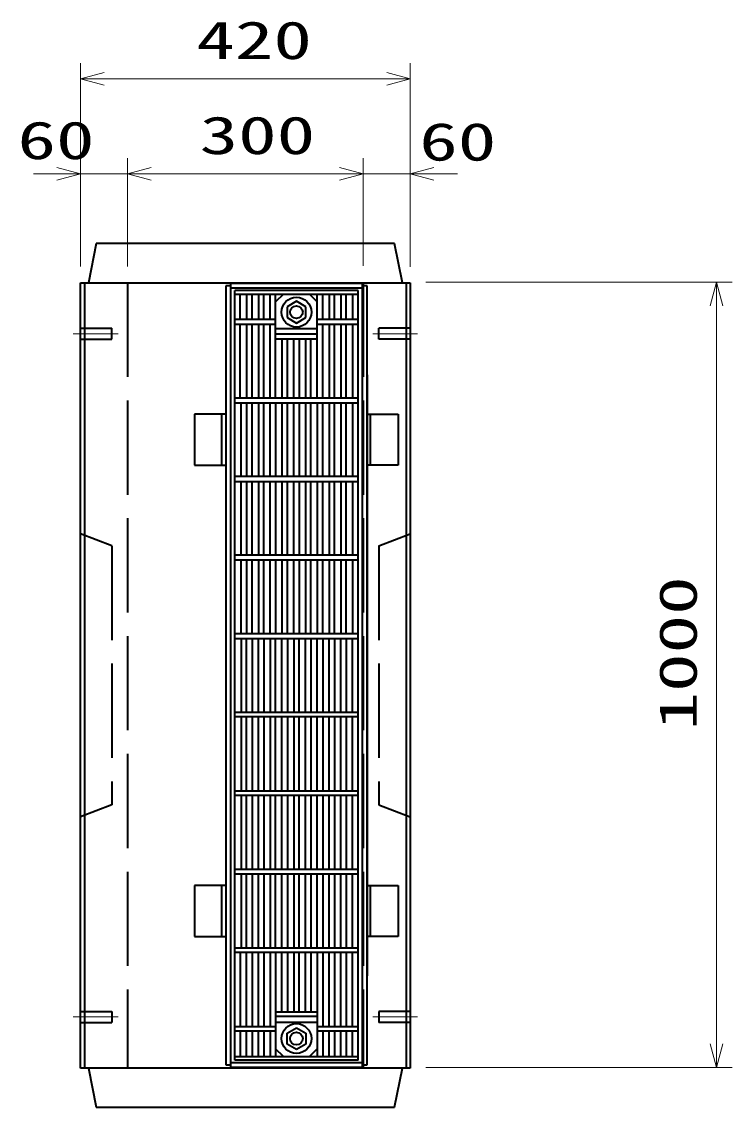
# Model space of a CAD drawing. Units: millimetres on the paper. Extents: x 0 to 841, y 0 to 594.
# Drawn here: x 404.9 to 450.2, y 313.4 to 382.6 of the extents above; entities that cross this region are included whole.
import ezdxf
from ezdxf.enums import TextEntityAlignment as Align

# ---------------------------------------------------------------- set-up
doc = ezdxf.new("R2010")
doc.units = ezdxf.units.MM
doc.linetypes.add('DASHED', pattern=[7.5, 6, -1.5])
doc.linetypes.add('USER1', pattern=[18.5, 12, -1.5, 3.5, -1.5])
for name, color, linetype, lineweight in [('D-BMK（構造物基準線）', 2, 'USER1', 18), ('D-STR-DIM（寸法）', 7, 'Continuous', 13), ('D-STR（構造物）', 1, 'Continuous', 35)]:
    doc.layers.add(name, color=color, linetype=linetype, lineweight=lineweight)
doc.styles.add('ＭＳ ゴシック', font='')
doc.styles.get('ＭＳ ゴシック').set_extended_font_data('MS Gothic')

# ---------------------------------------------------------------- blocks, each defined once
blk = doc.blocks.new('_Open30')
at = {"color": 7, "linetype": 'Continuous', "lineweight": 13}
for p, q in [((-1, 0.2679), (0, 0)), ((0, 0), (-1, -0.2679)), ((0, 0), (-1, 0))]:
    blk.add_line(p, q, dxfattribs=at)

msp = doc.modelspace()

# ---------------------------------------------------------------- linework, layer by layer
at = {"layer": 'D-BMK（構造物基準線）'}
for p, q in [((408.232, 362.697), (411.082, 362.697)), ((430.156, 362.697), (427.307, 362.697)), ((411.082, 319.197), (408.232, 319.197)), ((427.307, 319.197), (430.156, 319.197))]:
    msp.add_line(p, q, dxfattribs=at)
at = {"layer": 'D-STR-DIM（寸法）'}
for p, q in [((408.694, 373.874), (408.694, 379.924)), ((429.694, 373.904), (429.694, 379.924)), ((410.194, 378.924), (428.194, 378.924)), ((408.694, 366.977), (408.694, 373.874)), ((411.694, 367.029), (411.694, 373.874)), ((411.694, 366.977), (411.694, 373.874)), ((426.694, 367.044), (426.694, 373.874)), ((426.694, 367.014), (426.694, 373.874)), ((429.694, 366.947), (429.694, 373.874)), ((407.194, 372.874), (405.694, 372.874)), ((408.694, 372.874), (411.694, 372.874)), ((413.194, 372.874), (414.694, 372.874)), ((413.194, 372.874), (425.194, 372.874)), ((425.194, 372.874), (423.694, 372.874)), ((426.694, 372.874), (429.694, 372.874)), ((431.194, 372.874), (432.694, 372.874)), ((430.694, 365.977), (450.198, 365.977)), ((449.198, 317.477), (449.198, 364.477)), ((430.694, 315.977), (450.198, 315.977))]:
    msp.add_line(p, q, dxfattribs=at)
at = {"layer": 'D-STR（構造物）'}
for p, q in [((409.694, 368.447), (409.194, 365.947)), ((428.694, 368.447), (409.694, 368.447)), ((429.194, 365.947), (428.694, 368.447)), ((408.694, 365.947), (429.694, 365.947)), ((408.694, 315.947), (408.694, 365.947)), ((408.944, 365.947), (408.944, 315.947)), ((418.244, 365.747), (417.944, 365.747)), ((417.944, 365.747), (417.944, 316.147)), ((418.244, 365.897), (418.244, 315.997)), ((426.644, 365.897), (418.244, 365.897)), ((426.644, 315.997), (426.644, 365.897)), ((426.944, 365.747), (426.644, 365.747)), ((426.944, 316.147), (426.944, 365.747)), ((429.444, 315.947), (429.444, 365.947)), ((429.694, 365.947), (429.694, 315.947)), ((426.644, 365.597), (418.244, 365.597)), ((418.519, 316.447), (418.519, 365.447)), ((426.369, 365.447), (418.519, 365.447)), ((418.519, 365.222), (426.369, 365.222)), ((418.869, 363.597), (418.869, 365.222)), ((419.269, 365.222), (419.269, 363.597)), ((419.619, 363.597), (419.619, 365.222)), ((420.019, 365.222), (420.019, 363.597)), ((420.369, 363.597), (420.369, 365.222)), ((420.769, 363.597), (420.769, 365.222)), ((421.619, 365.222), (421.119, 364.722)), ((421.119, 358.597), (421.119, 365.222)), ((423.269, 365.222), (423.769, 364.722)), ((423.769, 358.597), (423.769, 365.222)), ((424.119, 363.597), (424.119, 365.222)), ((424.519, 365.222), (424.519, 363.597)), ((424.869, 363.597), (424.869, 365.222)), ((425.269, 365.222), (425.269, 363.597)), ((425.619, 363.597), (425.619, 365.222)), ((426.019, 365.222), (426.019, 363.597)), ((426.369, 316.447), (426.369, 365.447)), ((422.444, 364.765), (421.844, 364.419)), ((421.844, 364.419), (421.844, 363.726)), ((423.044, 364.419), (422.444, 364.765)), ((423.044, 363.726), (423.044, 364.419)), ((421.119, 363.597), (418.519, 363.597)), ((421.844, 363.726), (422.444, 363.379)), ((422.444, 363.379), (423.044, 363.726)), ((426.369, 363.597), (423.769, 363.597)), ((418.519, 363.297), (421.119, 363.297)), ((418.869, 358.597), (418.869, 363.297)), ((419.269, 363.297), (419.269, 358.597)), ((419.619, 358.597), (419.619, 363.297)), ((420.019, 363.297), (420.019, 358.597)), ((420.369, 358.597), (420.369, 363.297)), ((420.769, 358.597), (420.769, 363.297)), ((421.119, 363.022), (423.769, 363.022)), ((423.769, 363.297), (426.369, 363.297)), ((424.119, 358.597), (424.119, 363.297)), ((424.519, 363.297), (424.519, 358.597)), ((424.869, 358.597), (424.869, 363.297)), ((425.269, 363.297), (425.269, 358.597)), ((425.619, 358.597), (425.619, 363.297)), ((426.019, 363.297), (426.019, 358.597)), ((423.769, 362.672), (421.119, 362.672)), ((421.119, 362.372), (423.769, 362.372)), ((421.519, 362.372), (421.519, 358.597)), ((421.869, 358.597), (421.869, 362.372)), ((422.269, 358.597), (422.269, 362.372)), ((422.619, 362.372), (422.619, 358.597)), ((423.019, 362.372), (423.019, 358.597)), ((423.369, 358.597), (423.369, 362.372)), ((426.944, 360.072), (426.944, 321.822)), ((426.369, 358.597), (418.519, 358.597)), ((418.519, 358.297), (426.369, 358.297)), ((418.919, 353.597), (418.919, 358.297)), ((419.269, 358.297), (419.269, 353.597)), ((419.619, 353.597), (419.619, 358.297)), ((420.019, 358.297), (420.019, 353.597)), ((420.369, 353.597), (420.369, 358.297)), ((420.769, 353.597), (420.769, 358.297)), ((421.119, 358.297), (421.119, 353.597)), ((421.519, 358.297), (421.519, 353.597)), ((421.869, 353.597), (421.869, 358.297)), ((422.269, 353.597), (422.269, 358.297)), ((422.619, 358.297), (422.619, 353.597)), ((423.019, 358.297), (423.019, 353.597)), ((423.369, 353.597), (423.369, 358.297)), ((423.769, 358.297), (423.769, 353.597)), ((424.119, 353.597), (424.119, 358.297)), ((424.519, 358.297), (424.519, 353.597)), ((424.869, 353.597), (424.869, 358.297)), ((425.269, 358.297), (425.269, 353.597)), ((425.619, 353.597), (425.619, 358.297)), ((426.019, 358.297), (426.019, 353.597)), ((417.944, 357.572), (415.944, 357.572)), ((415.944, 357.572), (415.944, 354.322)), ((417.694, 354.322), (417.694, 357.572)), ((426.944, 357.572), (428.918, 357.572)), ((427.168, 354.322), (427.168, 357.572)), ((428.918, 357.572), (428.918, 354.322)), ((415.944, 354.322), (417.944, 354.322)), ((428.918, 354.322), (426.944, 354.322)), ((426.369, 353.597), (418.519, 353.597)), ((418.519, 353.297), (426.369, 353.297)), ((418.919, 348.597), (418.919, 353.297)), ((419.269, 353.297), (419.269, 348.597)), ((419.619, 348.597), (419.619, 353.297)), ((420.019, 353.297), (420.019, 348.597)), ((420.369, 348.597), (420.369, 353.297)), ((420.769, 348.597), (420.769, 353.297)), ((421.119, 353.297), (421.119, 348.597)), ((421.519, 353.297), (421.519, 348.597)), ((421.869, 348.597), (421.869, 353.297)), ((422.269, 348.597), (422.269, 353.297)), ((422.619, 353.297), (422.619, 348.597)), ((423.019, 353.297), (423.019, 348.597)), ((423.369, 348.597), (423.369, 353.297)), ((423.769, 353.297), (423.769, 348.597)), ((424.119, 348.597), (424.119, 353.297)), ((424.519, 353.297), (424.519, 348.597)), ((424.869, 348.597), (424.869, 353.297)), ((425.269, 353.297), (425.269, 348.597)), ((425.619, 348.597), (425.619, 353.297)), ((426.019, 353.297), (426.019, 348.597)), ((426.369, 348.597), (418.519, 348.597)), ((418.519, 348.297), (426.369, 348.297)), ((418.919, 343.597), (418.919, 348.297)), ((419.269, 348.297), (419.269, 343.597)), ((419.619, 343.597), (419.619, 348.297)), ((420.019, 348.297), (420.019, 343.597)), ((420.369, 343.597), (420.369, 348.297)), ((420.769, 343.597), (420.769, 348.297)), ((421.119, 348.297), (421.119, 343.597)), ((421.519, 348.297), (421.519, 343.597)), ((421.869, 343.597), (421.869, 348.297)), ((422.269, 343.597), (422.269, 348.297)), ((422.619, 348.297), (422.619, 343.597)), ((423.019, 348.297), (423.019, 343.597)), ((423.369, 343.597), (423.369, 348.297)), ((423.769, 348.297), (423.769, 343.597)), ((424.119, 343.597), (424.119, 348.297)), ((424.519, 348.297), (424.519, 343.597)), ((424.869, 343.597), (424.869, 348.297)), ((425.269, 348.297), (425.269, 343.597)), ((425.619, 343.597), (425.619, 348.297)), ((426.019, 348.297), (426.019, 343.597)), ((426.369, 343.597), (418.519, 343.597)), ((418.519, 343.297), (426.369, 343.297)), ((418.919, 343.297), (418.919, 338.597)), ((419.269, 338.597), (419.269, 343.297)), ((419.619, 343.297), (419.619, 338.597)), ((420.019, 338.597), (420.019, 343.297)), ((420.369, 343.297), (420.369, 338.597)), ((420.769, 343.297), (420.769, 338.597)), ((421.119, 338.597), (421.119, 343.297)), ((421.519, 338.597), (421.519, 343.297)), ((421.869, 343.297), (421.869, 338.597)), ((422.269, 343.297), (422.269, 338.597)), ((422.619, 338.597), (422.619, 343.297)), ((423.019, 338.597), (423.019, 343.297)), ((423.369, 343.297), (423.369, 338.597)), ((423.769, 338.597), (423.769, 343.297)), ((424.119, 343.297), (424.119, 338.597)), ((424.519, 338.597), (424.519, 343.297)), ((424.869, 343.297), (424.869, 338.597)), ((425.269, 338.597), (425.269, 343.297)), ((425.619, 343.297), (425.619, 338.597)), ((426.019, 338.597), (426.019, 343.297)), ((418.519, 338.597), (426.369, 338.597)), ((426.369, 338.297), (418.519, 338.297)), ((418.919, 338.297), (418.919, 333.597)), ((419.269, 333.597), (419.269, 338.297)), ((419.619, 338.297), (419.619, 333.597)), ((420.019, 333.597), (420.019, 338.297)), ((420.369, 338.297), (420.369, 333.597)), ((420.769, 338.297), (420.769, 333.597)), ((421.119, 333.597), (421.119, 338.297)), ((421.519, 333.597), (421.519, 338.297)), ((421.869, 338.297), (421.869, 333.597)), ((422.269, 338.297), (422.269, 333.597)), ((422.619, 333.597), (422.619, 338.297)), ((423.019, 333.597), (423.019, 338.297)), ((423.369, 338.297), (423.369, 333.597)), ((423.769, 333.597), (423.769, 338.297)), ((424.119, 338.297), (424.119, 333.597)), ((424.519, 333.597), (424.519, 338.297)), ((424.869, 338.297), (424.869, 333.597)), ((425.269, 333.597), (425.269, 338.297)), ((425.619, 338.297), (425.619, 333.597)), ((426.019, 333.597), (426.019, 338.297)), ((418.519, 333.597), (426.369, 333.597)), ((426.369, 333.297), (418.519, 333.297)), ((418.919, 333.297), (418.919, 328.597)), ((419.269, 328.597), (419.269, 333.297)), ((419.619, 333.297), (419.619, 328.597)), ((420.019, 328.597), (420.019, 333.297)), ((420.369, 333.297), (420.369, 328.597)), ((420.769, 333.297), (420.769, 328.597)), ((421.119, 328.597), (421.119, 333.297)), ((421.519, 328.597), (421.519, 333.297)), ((421.869, 333.297), (421.869, 328.597)), ((422.269, 333.297), (422.269, 328.597)), ((422.619, 328.597), (422.619, 333.297)), ((423.019, 328.597), (423.019, 333.297)), ((423.369, 333.297), (423.369, 328.597)), ((423.769, 328.597), (423.769, 333.297)), ((424.119, 333.297), (424.119, 328.597)), ((424.519, 328.597), (424.519, 333.297)), ((424.869, 333.297), (424.869, 328.597)), ((425.269, 328.597), (425.269, 333.297)), ((425.619, 333.297), (425.619, 328.597)), ((426.019, 328.597), (426.019, 333.297)), ((418.519, 328.597), (426.369, 328.597)), ((426.369, 328.297), (418.519, 328.297)), ((418.919, 328.297), (418.919, 323.597)), ((419.269, 323.597), (419.269, 328.297)), ((419.619, 328.297), (419.619, 323.597)), ((420.019, 323.597), (420.019, 328.297)), ((420.369, 328.297), (420.369, 323.597)), ((420.769, 328.297), (420.769, 323.597)), ((421.119, 323.597), (421.119, 328.297)), ((421.519, 323.597), (421.519, 328.297)), ((421.869, 328.297), (421.869, 323.597)), ((422.269, 328.297), (422.269, 323.597)), ((422.619, 323.597), (422.619, 328.297)), ((423.019, 323.597), (423.019, 328.297)), ((423.369, 328.297), (423.369, 323.597)), ((423.769, 323.597), (423.769, 328.297)), ((424.119, 328.297), (424.119, 323.597)), ((424.519, 323.597), (424.519, 328.297)), ((424.869, 328.297), (424.869, 323.597)), ((425.269, 323.597), (425.269, 328.297)), ((425.619, 328.297), (425.619, 323.597)), ((426.019, 323.597), (426.019, 328.297)), ((417.944, 327.572), (415.944, 327.572)), ((415.944, 327.572), (415.944, 324.322)), ((417.694, 324.322), (417.694, 327.572)), ((426.944, 327.572), (428.918, 327.572)), ((427.168, 324.322), (427.168, 327.572)), ((428.918, 327.572), (428.918, 324.322)), ((415.944, 324.322), (417.944, 324.322)), ((428.918, 324.322), (426.944, 324.322)), ((418.519, 323.597), (426.369, 323.597)), ((426.369, 323.297), (418.519, 323.297)), ((418.869, 323.297), (418.869, 318.597)), ((419.269, 318.597), (419.269, 323.297)), ((419.619, 323.297), (419.619, 318.597)), ((420.019, 318.597), (420.019, 323.297)), ((420.369, 323.297), (420.369, 318.597)), ((420.769, 323.297), (420.769, 318.597)), ((421.119, 323.297), (421.119, 316.672)), ((421.519, 319.522), (421.519, 323.297)), ((421.869, 323.297), (421.869, 319.522)), ((422.269, 323.297), (422.269, 319.522)), ((422.619, 319.522), (422.619, 323.297)), ((423.019, 319.522), (423.019, 323.297)), ((423.369, 323.297), (423.369, 319.522)), ((423.769, 323.297), (423.769, 316.672)), ((424.119, 323.297), (424.119, 318.597)), ((424.519, 318.597), (424.519, 323.297)), ((424.869, 323.297), (424.869, 318.597)), ((425.269, 318.597), (425.269, 323.297)), ((425.619, 323.297), (425.619, 318.597)), ((426.019, 318.597), (426.019, 323.297)), ((421.119, 319.522), (423.769, 319.522)), ((423.769, 319.222), (421.119, 319.222)), ((421.119, 318.872), (423.769, 318.872)), ((418.519, 318.597), (421.119, 318.597)), ((421.119, 318.297), (418.519, 318.297)), ((418.869, 318.297), (418.869, 316.672)), ((419.269, 316.672), (419.269, 318.297)), ((419.619, 318.297), (419.619, 316.672)), ((420.019, 316.672), (420.019, 318.297)), ((420.369, 318.297), (420.369, 316.672)), ((420.769, 318.297), (420.769, 316.672)), ((421.844, 318.169), (422.444, 318.515)), ((421.844, 317.476), (421.844, 318.169)), ((422.444, 318.515), (423.044, 318.169)), ((423.044, 318.169), (423.044, 317.476)), ((423.769, 318.597), (426.369, 318.597)), ((426.369, 318.297), (423.769, 318.297)), ((424.119, 318.297), (424.119, 316.672)), ((424.519, 316.672), (424.519, 318.297)), ((424.869, 318.297), (424.869, 316.672)), ((425.269, 316.672), (425.269, 318.297)), ((425.619, 318.297), (425.619, 316.672)), ((426.019, 316.672), (426.019, 318.297)), ((422.444, 317.13), (421.844, 317.476)), ((423.044, 317.476), (422.444, 317.13)), ((418.519, 316.672), (426.369, 316.672)), ((421.619, 316.672), (421.119, 317.172)), ((423.269, 316.672), (423.769, 317.172)), ((429.694, 315.947), (408.694, 315.947)), ((409.194, 315.947), (409.694, 313.447)), ((417.944, 316.147), (418.244, 316.147)), ((418.244, 316.297), (426.644, 316.297)), ((418.244, 315.997), (426.644, 315.997)), ((426.369, 316.447), (418.519, 316.447)), ((426.644, 316.147), (426.944, 316.147)), ((428.694, 313.447), (429.194, 315.947)), ((409.694, 313.447), (428.694, 313.447))]:
    msp.add_line(p, q, dxfattribs=at)
at = {"layer": 'D-STR（構造物）', "linetype": 'DASHED'}
for p, q in [((411.694, 365.947), (411.694, 315.947)), ((426.694, 365.947), (426.694, 315.947)), ((408.694, 363.047), (410.694, 363.047)), ((410.694, 362.347), (410.694, 363.047)), ((427.694, 362.347), (427.694, 363.047)), ((429.694, 363.047), (427.694, 363.047)), ((408.694, 362.347), (410.694, 362.347)), ((429.694, 362.347), (427.694, 362.347)), ((410.694, 349.197), (408.694, 349.947)), ((427.694, 349.197), (429.694, 349.947)), ((410.694, 349.197), (410.694, 332.697)), ((427.694, 349.197), (427.694, 332.697)), ((410.694, 332.697), (408.694, 331.947)), ((427.694, 332.697), (429.694, 331.947)), ((408.694, 319.547), (410.694, 319.547)), ((410.694, 319.547), (410.694, 318.847)), ((429.694, 319.547), (427.694, 319.547)), ((427.694, 319.547), (427.694, 318.847)), ((408.694, 318.847), (410.694, 318.847)), ((429.694, 318.847), (427.694, 318.847))]:
    msp.add_line(p, q, dxfattribs=at)
at = {"layer": 'D-STR（構造物）'}
for centre, radius in [((422.444, 364.072), 0.95), ((422.444, 364.072), 0.4), ((422.444, 317.822), 0.95), ((422.444, 317.822), 0.4)]:
    msp.add_circle(centre, radius, dxfattribs=at)

# ---------------------------------------------------------------- block references
at = {"layer": 'D-STR-DIM（寸法）', "xscale": 1.5, "yscale": 1.5}
for p, rotation in [((408.694, 378.924), 180), ((411.694, 372.874), 180), ((411.694, 372.874), 180), ((429.694, 372.874), 180), ((449.198, 365.977), 90), ((449.198, 315.977), 270)]:
    msp.add_blockref('_Open30', p, dxfattribs=dict(at, rotation=rotation))
for p in [(429.694, 378.924), (408.694, 372.874), (426.694, 372.874), (426.694, 372.874)]:
    msp.add_blockref('_Open30', p, dxfattribs=at)

# ---------------------------------------------------------------- texts
at = {"layer": 'D-STR-DIM（寸法）', "style": 'ＭＳ ゴシック', "width": 1.5}
for s, p in [('420', (416.069, 379.462)), ('60', (404.68, 373.092)), ('300', (416.277, 373.411)), ('60', (430.264, 372.998))]:
    msp.add_text(s, height=2.405, dxfattribs=at).set_placement(p, align=Align.BOTTOM_LEFT)
msp.add_text('1000', height=2.405, rotation=90, dxfattribs=at).set_placement((448.66, 337.436), align=Align.BOTTOM_LEFT)

doc.saveas('drawing.dxf')
